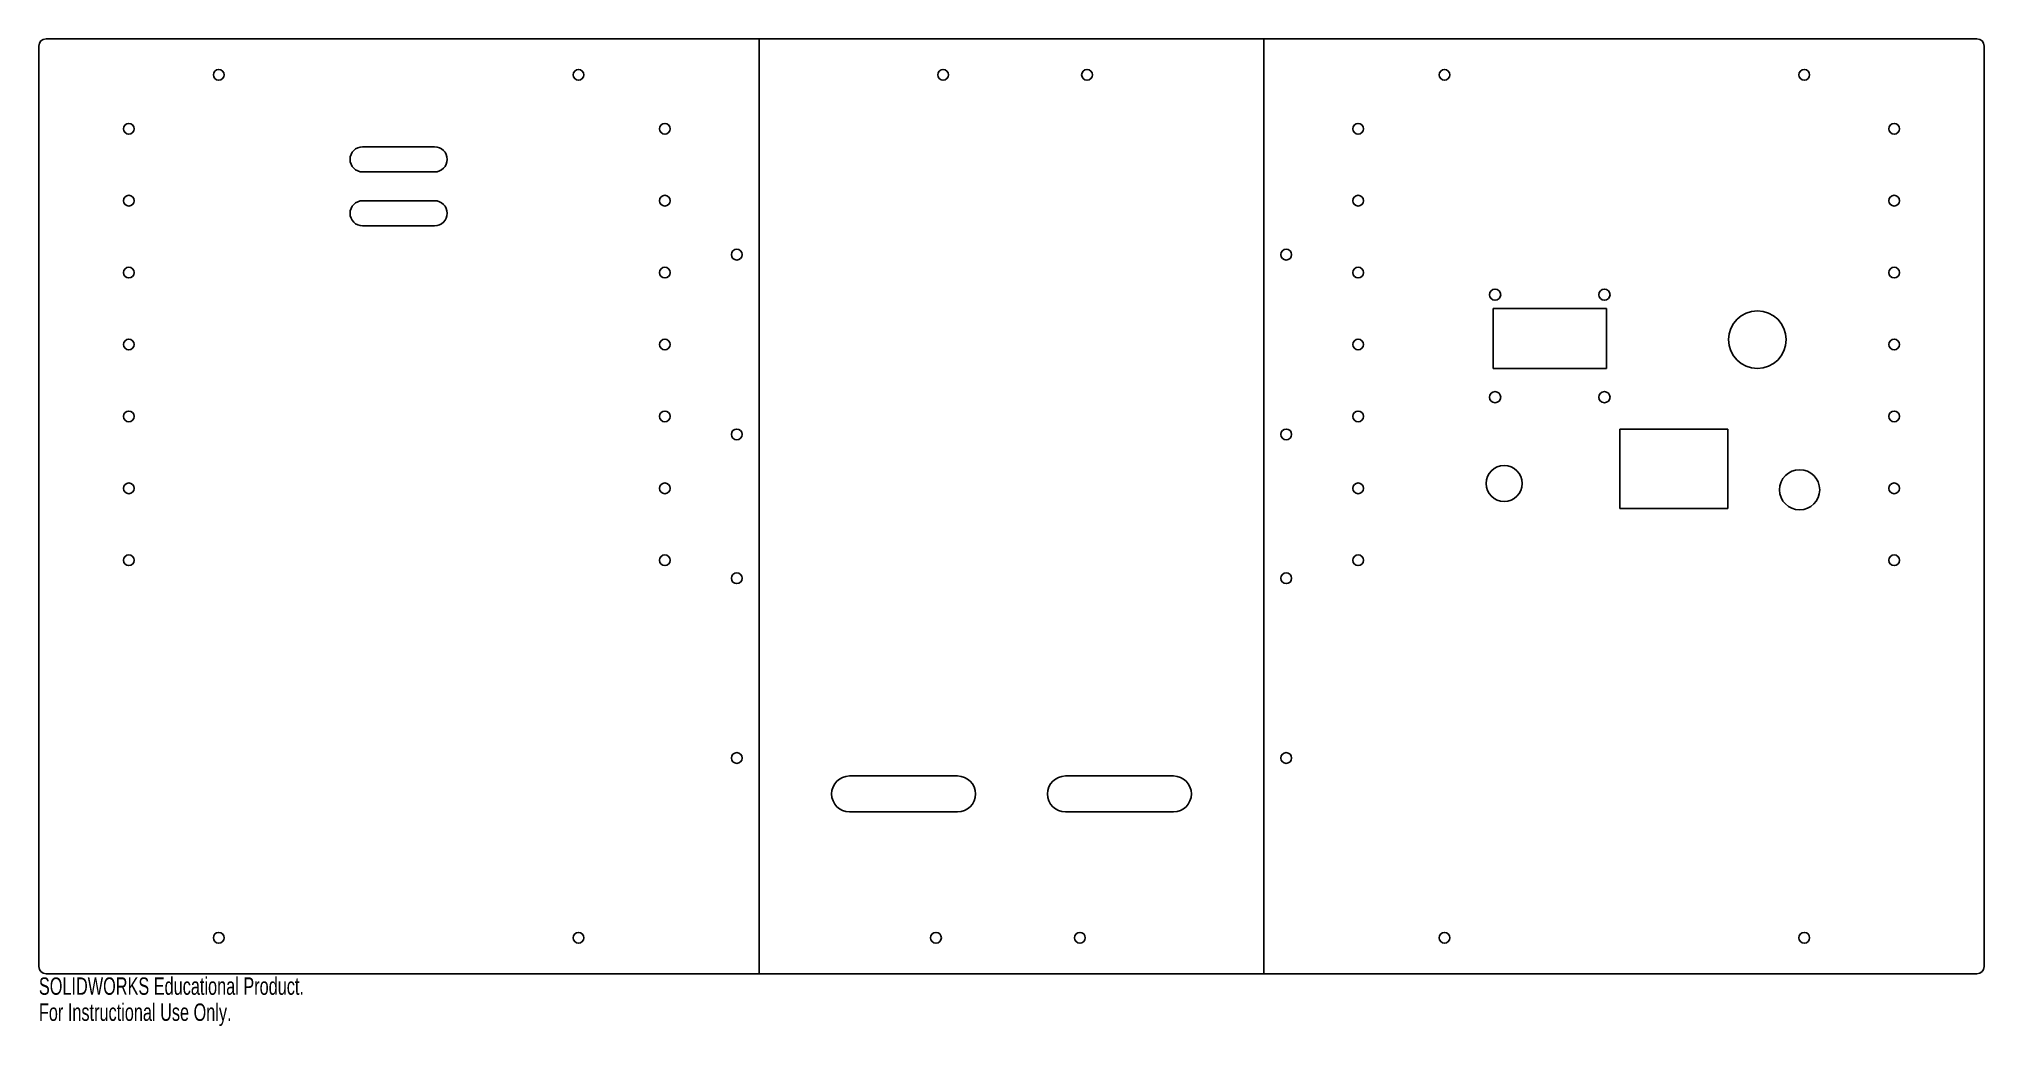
# Model space of a CAD drawing. Header units: millimetres. Extents: x -199 to 341, y -15 to 260.
import ezdxf

# ---------------------------------------------------------------- set-up
doc = ezdxf.new("R2010")
doc.units = ezdxf.units.MM
doc.styles.add('SLDTEXTSTYLE0', font='TXT', dxfattribs={"width": 0.7})

msp = doc.modelspace()

# ---------------------------------------------------------------- linework, layer by layer
at = {"color": 7, "linetype": 'Continuous', "lineweight": 25}
for p, q in [((339.36, 260), (-197.36, 260)), ((-199.36, 2), (-199.36, 258)), ((341.36, 258), (341.36, 2)), ((-109.36, 230), (-89.36, 230)), ((-89.36, 223), (-109.36, 223)), ((-109.36, 215), (-89.36, 215)), ((-89.36, 208), (-109.36, 208)), ((204.9, 168.3), (204.9, 185)), ((204.9, 185), (236.36, 185)), ((236.36, 185), (236.36, 168.3)), ((236.36, 168.3), (204.9, 168.3)), ((240.08, 129.35), (240.08, 151.45)), ((240.08, 151.45), (270.08, 151.45)), ((270.08, 151.45), (270.08, 129.35)), ((270.08, 129.35), (240.08, 129.35)), ((56, 55), (26, 55)), ((116, 55), (86, 55)), ((26, 45), (56, 45)), ((86, 45), (116, 45)), ((-197.36, 0), (339.36, 0))]:
    msp.add_line(p, q, dxfattribs=at)
at = {"color": 7, "linetype": 'Continuous'}
for p, q in [((0.82, 260), (0.82, 0)), ((141.18, 0), (141.18, 260))]:
    msp.add_line(p, q, dxfattribs=at)
at = {"color": 7, "linetype": 'Continuous', "lineweight": 25}
for centre, radius in [((-149.36, 250), 1.5), ((-49.36, 250), 1.5), ((52, 250), 1.5), ((92, 250), 1.5), ((191.36, 250), 1.5), ((291.36, 250), 1.5), ((-174.36, 235), 1.5), ((-25.36, 235), 1.5), ((167.36, 235), 1.5), ((316.36, 235), 1.5), ((-174.36, 215), 1.5), ((-25.36, 215), 1.5), ((167.36, 215), 1.5), ((316.36, 215), 1.5), ((-5.36, 200), 1.5), ((147.36, 200), 1.5), ((-174.36, 195), 1.5), ((-25.36, 195), 1.5), ((167.36, 195), 1.5), ((316.36, 195), 1.5), ((205.43, 188.85), 1.55), ((235.83, 188.85), 1.55), ((278.33, 176.35), 8), ((-174.36, 175), 1.5), ((-25.36, 175), 1.5), ((167.36, 175), 1.5), ((316.36, 175), 1.5), ((205.43, 160.35), 1.55), ((235.83, 160.35), 1.55), ((-174.36, 155), 1.5), ((-25.36, 155), 1.5), ((-5.36, 150), 1.5), ((147.36, 150), 1.5), ((167.36, 155), 1.5), ((316.36, 155), 1.5), ((207.93, 136.35), 5), ((-174.36, 135), 1.5), ((-25.36, 135), 1.5), ((167.36, 135), 1.5), ((290.08, 134.6), 5.59), ((316.36, 135), 1.5), ((-174.36, 115), 1.5), ((-25.36, 115), 1.5), ((167.36, 115), 1.5), ((316.36, 115), 1.5), ((-5.36, 110), 1.5), ((147.36, 110), 1.5), ((-5.36, 60), 1.5), ((147.36, 60), 1.5), ((-149.36, 10), 1.5), ((-49.36, 10), 1.5), ((50, 10), 1.5), ((90, 10), 1.5), ((191.36, 10), 1.5), ((291.36, 10), 1.5)]:
    msp.add_circle(centre, radius, dxfattribs=at)
for centre, radius, start, end in [((-197.36, 258), 2, 90, 180), ((339.36, 258), 2, 360, 90), ((-109.36, 226.5), 3.5, 90, 270), ((-89.36, 226.5), 3.5, 270, 90), ((-109.36, 211.5), 3.5, 90, 270), ((-89.36, 211.5), 3.5, 270, 90), ((26, 50), 5, 90, 270), ((56, 50), 5, 270, 90), ((86, 50), 5, 90, 270), ((116, 50), 5, 270, 90), ((-197.36, 2), 2, 180, 270), ((339.36, 2), 2, 270, 0)]:
    msp.add_arc(centre, radius, start, end, dxfattribs=at)

# ---------------------------------------------------------------- texts
at = {"color": 7, "linetype": 'Continuous', "char_height": 4.8336, "attachment_point": 1, "style": 'SLDTEXTSTYLE0'}
for s, insert in [('SOLIDWORKS Educational Product.', (-199.36, -1.02)), ('For Instructional Use Only.', (-199.36, -8.27))]:
    msp.add_mtext(s, dxfattribs=dict(at, insert=insert))

doc.saveas('drawing.dxf')
